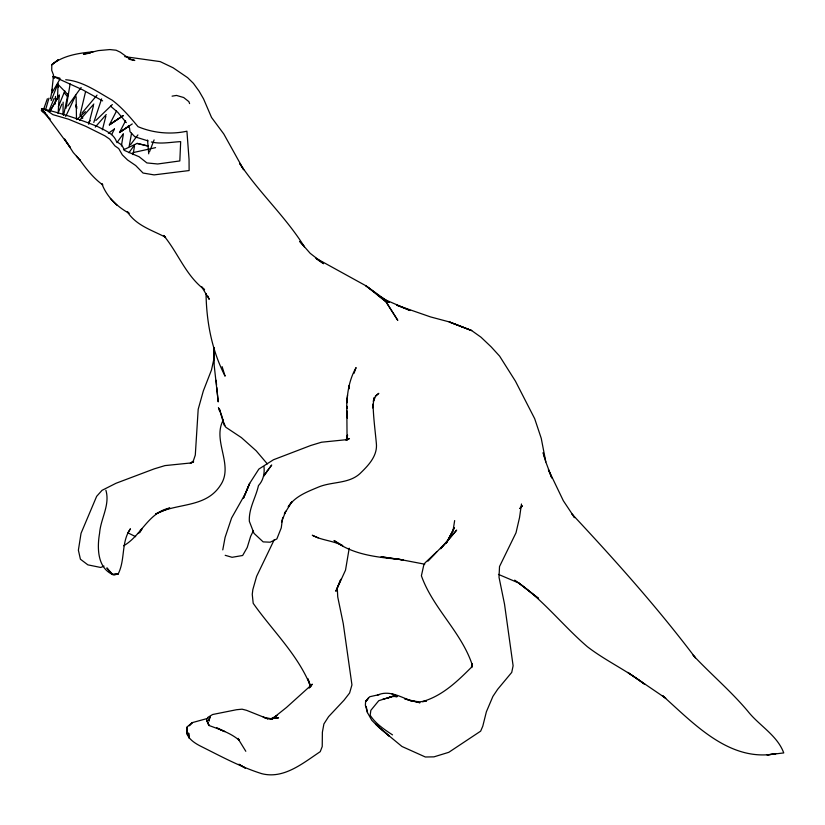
<?xml version="1.0" encoding="UTF-8"?>
<svg xmlns="http://www.w3.org/2000/svg" width="825" height="825" viewBox="0 0 825 825"><rect width="100%" height="100%" fill="white"/><g stroke="black" fill="none" stroke-linecap="round" stroke-linejoin="round"><path stroke-width="1.24" d="M214.108 347.82L214.18 365.217L218.213 401.888L216.789 387.523M214.077 357.751L214.098 348.171M63.02 114.716L63.123 102.156M55.368 103.981L55.481 96.422M263.979 466.661C264.753 473.519 263.288 480.459 258.462 485.605C255.771 497.764 248.655 508.365 249.346 521.328L253.997 533.332L263.144 541.881L270.167 542.2L276.86 538.931L281.253 527.897L282.294 520.152L285.728 511.242L284.377 513.893L291.844 501.837L288.224 506.746C295.267 496.083 307.632 491.648 318.873 486.905C332.939 481.222 350.058 484.12 361.381 472.22C369.353 464.413 377.819 455.018 376.313 442.932C375.107 430 373.333 417.089 373.086 404.075L372.56 407.921L374.251 397.557L373.292 401.393L375.798 395.979L378.809 393.339L375.262 396.268M57.472 98.732L57.998 86.12M347.005 402.734L347.263 398.011M58.183 112.819L59.256 95.153L49.913 111.354L59.256 95.153M347.057 402.528C347.397 390.4 350.048 378.201 356.08 367.589L354.018 373.333M347.521 395.02L346.778 403.291L347.057 437.394L347.552 435.012L346.211 439.983M51.882 90.668L53.388 76.808M471.941 666.765L472.333 664.125L471.271 667.435C457.225 681.481 442.272 695.857 422.647 701.539M521.472 503.993L519.554 517.481L516.007 532.795L499.517 566.548L499.022 577.252L504.518 604.148L513.109 665.785L511.737 672.396L497.671 689.288L492.907 696.403L486.379 711.779L482.79 726.165L480.655 731.146L448.779 752.317L433.96 756.855L425.36 756.999L401.961 746.481L378.757 727.31L371.755 720.246L367.476 712.604L365.372 705.262L365.599 701.58L369.703 696.733L379.531 694.537M471.828 667.569L472.333 664.125M454.657 520.575L452.987 531.042L446.315 543.128L454.389 527.711L447.511 540.983L440.612 548.759L456.648 530.114L447.511 540.983L427.855 561.01L436.899 551.533M66.041 108.209L70.135 83.861M121.368 145.994L123.234 135.001M133.042 154.626L134.506 146.077M129.154 146.499L131.557 133.227M349.212 548.212L345.52 570.147L335.827 591.278L340.849 579.274L337.27 587.874L337.734 596.908L343.262 623.648L351.945 684.894L349.594 693.031L343.994 700.239L328.587 716.657L323.895 723.968L322.379 732.229L322.224 746.563L320.224 751.678C303.002 763.115 283.903 779.274 261.917 773.716C240.766 767.116 221.162 756.432 201.403 746.563C194.318 743.067 183.934 736.684 187.254 727.268L186.997 728.413L186.801 727.134L192.256 722.638L208.065 718.276M222.771 549.883L225.091 537.395L231.608 517.966L245.334 493.711L249.676 483.357L258.864 469.074L273.467 459.752L310.705 445.5L321.502 442.221L346.294 439.704L349.439 438.549L346.387 440.354M50.438 98.773L52.367 89.234M63.577 115.428L68.001 93.792M214.077 358.132L211.489 369.971L203.332 390.926L198.186 409.324L195.298 455.091L193.318 460.958L190.328 463.33L193.638 461.814L190.132 463.031L164.99 465.599L154.182 468.878L116.026 483.264L102.022 490.339L96.649 496.33L81.036 533.311L78.385 550.203L80.407 559.206L87.873 564.857L100.712 567.466L104.032 566.125M281.717 522.091L282.82 517.399M79.942 115.314L85.542 91.781M88.729 124.276L93.493 105.672M102.383 129.824L105.868 116.181M45.561 109.838L48.964 98.144M93.792 122.44L101.609 98.907M42.756 111.746L47.355 98.722M149.49 151.831L154.1 139.91M51.181 100.598L58.07 83.346M58.389 106.662L64.824 90.894M48.922 110.973L54.151 98.381M57.998 113.273L61.823 104.136M309.21 688.163L310.21 686.039L307.983 678.872L310.716 686.689C298.124 654.772 272.508 630.795 253.193 603.302L252.254 594.33L252.842 589.597L256.606 576.366L274.261 539.674M65.701 116.428L75.859 95.122M111.736 134.516L114.438 128.999L108.353 133.258M253.419 530.702L250.635 536.343L247.222 547.491L242.653 555.493L232.083 557.298L225.194 555.308M109.354 124.915L122.977 115.706L109.354 124.915L116.5 111.035M128.948 126.142L119.512 132.526L125.565 120.78M223.245 420.131C212.004 440.736 234.094 465.125 220.533 485.152C205.672 508.365 177.076 502.59 155.667 513.996L169.795 507.983C148.191 512.511 141.405 535.6 123.688 545.768M52.047 92.73L60.05 78.963M114.108 129.577L114.438 128.999M310.148 687.204L312.293 684.183L286.44 707.499L271.693 719.266L276.952 715.44L272.312 718.389M116.964 142.653L123.389 133.66M128.937 152.728L134.661 144.736M67.794 105.992L81.128 87.502M130.494 144.736L137.899 134.939M346.603 440.313L348.057 438.467L346.263 440.127M81.861 113.221L97.02 95.143M79.499 120.44L93.854 104.012M95.267 127.091L106.239 114.52M519.987 508.53L522.442 505.797L519.75 508.478M95.865 120.46L112.344 104.528M434.579 553.936L425.081 562.825L423.658 565.579L421.4 575.798C432.857 608.18 461.319 631.898 472.23 664.826M77.138 119.254L85.398 111.664M88.409 122.44L90.245 120.759M140.26 530.217L142.148 528.516L139.951 532.414L137.806 533.579M119.512 132.526L129.092 125.998M110.849 123.791L123.142 115.655M121.007 131.392L132.278 123.936M123.492 149.851L137.105 143.416L148.283 145.963M271.332 718.895L276.117 717.069L270.084 718.843L278.572 717.812L268.971 718.957M377.386 695.217C389.07 689.545 401.311 697.414 412.314 701.281L404.807 698.847M391.411 693.588L397.248 696.29L391.854 696.62L387.348 698.084L393.288 696.104L396.877 696.929M392.514 734.879C384.264 729.465 375.561 723.68 370.177 715.254L370.848 710.335L378.747 700.714L393.288 696.104M382.522 699.394L390.112 697.259M133.021 152.615L155.574 147.644M422.699 701.724L426.453 701.013L419.347 701.848L412.613 700.951M172.085 96.154L176.498 95.432L183.686 97.525L188.894 101.661L189.585 103.599M90.327 53.109L83.459 54.203L98.237 50.614L109.89 49.562L116.129 50.222L120.316 52.212L130.329 59.452L128.762 58.688L134.784 60.483L129.319 59.307M93.204 51.769C78.994 53.109 63.143 55.409 51.81 64.732L51.717 70.321L53.646 75.364M76.447 156.234L80.221 160.349L73.229 152.491L64.567 139.033L70.043 147.18L41.518 108.57C60.493 112.973 79.458 119.171 97.732 126.627C104.631 130.371 113.675 133.454 116.49 141.549L121.657 144.891L124.781 150.593L139.167 156.771L146.881 162.927L157.688 163.989L179.829 160.937L180.675 141.642C170.961 142.055 160.937 144.354 151.367 141.972M65.711 79.747C82.613 81.056 97.587 91.936 112.087 100.114C122.069 107.58 130.092 117.181 138.043 126.689C153.254 133.103 170.847 134.702 186.924 131.206L189.049 159.472L189.121 170.558L154.089 174.89L143.045 173.044L135.692 165.526L127.555 159.978L122.337 154.904L118.718 148.562L114.922 145.891L109.632 139.085L104.816 135.785L85.573 126.215L68.63 119.233L52.893 114.644L46.891 110.478M148.252 146.19L137.105 143.416M124.699 56.626L160.184 61.607L173.116 67.784L187.605 77.663L193.421 83.356L199.103 91.183L203.579 98.938L211.54 117.47L223.792 133.98L243.684 169.744L239.621 163.35C259.174 192.751 285.728 216.82 304.466 246.912L299.712 241.374L310.179 253.316L323.575 263.701L316.511 258.988M424.689 564.187L399.651 559.402L381.057 556.792L403.198 559.979L399.651 559.402C376.912 557.164 352.832 554.854 334.032 540.509L342.736 545.717C333.156 540.55 321.76 540.499 312.293 535.25L318.161 537.838M271.404 718.802L263.268 717.224L268.104 718.936L246.52 710.315L242.076 709.18L236.507 709.727L212.644 714.502L208.117 717.203L206.528 719.751L209.003 725.484C219.584 729.434 230.67 732.868 239.415 740.438L238.167 738.365M411.5 700.807L419.987 702.756L404.889 698.806M59.916 78.179L52.965 76.302L53.615 78.427M148.036 140.91L134.846 136.775L129.999 131.701L129.546 128.102L128.267 125.916M46.716 110.272L41.518 108.57L45.561 113.242M50.325 119.078L41.25 110.282L44.303 112.19M498.465 574.396L518.739 583.007L538.488 598.383L518.739 583.007M216.666 727.794L224.709 731.589L217.697 728.289M135.671 536.693L127.916 532.826L130.443 528.794C120.976 541.984 125.452 559.69 118.202 573.88L112.654 574.499C97.195 567.662 97.082 547.511 99.588 533.208C100.671 518.616 110.241 505.013 105.899 490.267M315.738 258.132L365.826 285.728L388.915 302.363L381.552 297.773M377.778 295.329L386.451 300.29L410.066 310.499L396.712 305.157L430.557 316.924L449.099 321.863L471.714 330.598L480.975 337.188L491.184 346.882L499.61 356.122L515.46 381.212L534.683 418.677L541.241 438.323L545.799 461.897L551.822 477.995L548.429 469.796M239.106 764.435L245.417 768.106L238.941 764.259M381.789 297.897L388.915 302.363M102.62 100.877L82.49 89.739L52.965 76.302L54.44 78.179M79.674 159.71C86.326 169.012 93.483 178.2 102.826 184.944L101.857 183.697C106.745 196.876 117.088 206.611 129.092 213.324L127.421 211.654M628.753 673.087L665.754 698.249L662.465 695.578C693.908 723.566 729.207 762.197 775.82 753.751L766.972 754.906L783.75 752.926C777.232 735.188 758.907 725.443 747.646 711.006C730.806 691.01 710.841 674.138 693 655.143M627.732 672.375L644.975 684.461C626.742 670.374 605.622 660.773 587.4 646.738C562.433 625.298 542.19 598.579 514.666 580.15M47.479 115.479L41.931 110.54M110.519 106.116L117.707 112.262L126.328 122.636M379.541 727.567L375.705 724.164L389.122 736.055L381.449 729.269M57.595 83.964L67.959 94.689M163.814 235.496L165.608 237.291C151.913 230.082 136.094 225.534 127.349 211.757M110.354 198.495L117.109 205.343M56.873 85.418L58.534 87.099M64.329 92.977L67.65 96.69M693.804 656.03L695.393 657.814C657.329 607.386 615.151 560.268 572.024 514.088L574.592 517.667L563.341 500.765L548.46 469.765M267.3 463.867L256.142 450.759L241.385 437.59L225.998 427.371L224.111 424.978L219.264 408.602L221.688 415.913M163.67 235.517C178.148 252.914 185.831 275.756 204.579 289.73L201.785 286.935L209.21 299.331L207.879 296.144M80.716 114.922L82.83 118.068M238.126 738.788L245.809 751.286M75.591 106.25L76.88 108.374M75.756 105.043L76.942 107.054M80.468 114.892L81.974 118.274M223.379 421.781L224.977 425.504M221.626 415.779L223.224 420.492M222.111 366.63L225.091 376.169C211.839 350.336 206.528 322.317 206.023 293.504M543.087 452.574L544.562 457.473M218.439 407.529L219.337 410.572M543.324 453.533L545.799 461.897M366.218 706.427L367.476 712.604M349.315 387.905L349.088 385.677L349.161 388.802M216.15 380.294L216.573 385.11M147.541 140.023L148.717 153.842M347.026 411.871L347.356 418.038L347.036 410.984M346.923 408.633L346.82 406.282L346.82 408.169M76.127 96.752L76.498 119.615M188.647 733.219L189.028 737.859L188.647 733.219M209.179 719.555L208.972 721.122L210.097 716.657L209.179 719.555M187.254 729.053L186.759 732.291L187.254 729.053M247.706 487.895L243.447 498.238L249.676 483.357L247.706 487.895M267.269 470.889L263.845 475.984L271.703 465.032L267.269 470.889M366.62 700.26L365.599 701.58L368.29 698.156L366.62 700.26M190.503 724.226L189.183 725.804L192.256 722.638L190.503 724.226M53.945 63.071L51.81 64.732L58.338 59.73L53.945 63.071M118.202 573.88L114.128 575.025L112.654 574.499L110.272 572.591L106.868 567.909L112.654 574.499L118.202 573.88M462.093 326.813L449.099 321.863L471.714 330.598L462.093 326.813M374.581 292.287L365.826 285.728L385.997 301.806L397.702 320.224L385.997 301.806L374.581 292.287M209.003 725.484L206.92 720.792L209.003 725.484M187.564 735.25L187.11 731.27L187.564 735.25"/></g></svg>
